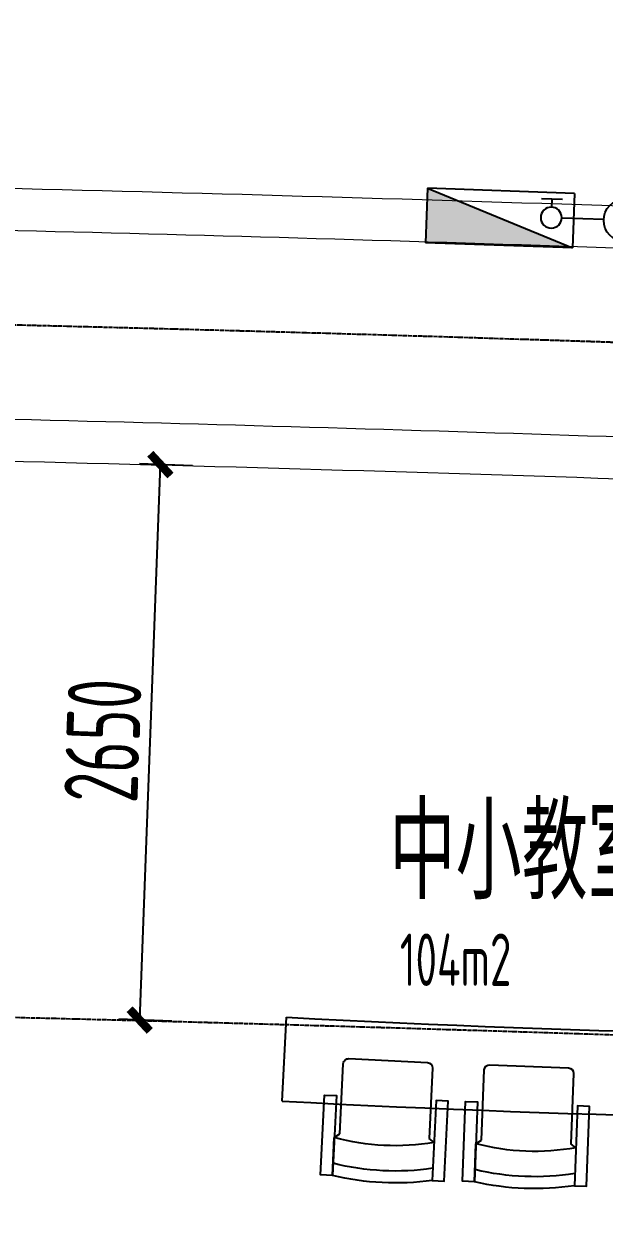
# Model space of a CAD drawing. Header units: millimetres. Extents: x 11677979 to 24947533, y -12764720 to -6308891.
# Drawn here: x 11786499 to 11789263, y -6381830 to -6376137 of the extents above; entities that cross this region are included whole.
import ezdxf
from ezdxf.enums import TextEntityAlignment as Align

# ---------------------------------------------------------------- set-up
doc = ezdxf.new("R2010")
doc.units = ezdxf.units.MM
doc.header["$LTSCALE"] = 10
for name, pattern in [('A2-RG-AXIS$0$CENTER', [2, 1.25, -0.25, 0.25, -0.25]), ('A2-RG-AXIS$0$DOTE', [2.42, 2, -0.2, 0.02, -0.2]), ('A2-RI-F4$0$A2-RG-AXIS$0$CENTER', [2, 1.25, -0.25, 0.25, -0.25]), ('A2-RI-F4$0$A2-RG-AXIS$0$DOTE', [2.42, 2, -0.2, 0.02, -0.2])]:
    doc.linetypes.add(name, pattern=pattern)
for name, color, linetype in [('A2-RB-F4$0$A-DIMS-100', 1, 'Continuous'), ('A2-RD-F4$0$$0$123', 251, 'Continuous'), ('A2-RG-AXIS$0$A-GRID', 1, 'A2-RG-AXIS$0$CENTER'), ('A2-RI-F4$0$0P-FE-FH-P', 41, 'A2-RI-F4$0$YJdef_FE-FH_LINE_F'), ('A2-RI-F4$0$0P-FE-FH-V', 141, 'Continuous'), ('A2-RI-F4$0$0P-FE-HY', 141, 'Continuous'), ('A2-RI-F4$0$A-SYMB-AREA', 4, 'Continuous'), ('A2-RI-F4$0$A-SYMB-NAME', 4, 'Continuous'), ('A2-RI-F4$0$A2-RB-F4$0$A-DIMS-100', 1, 'Continuous'), ('A2-RI-F4$0$A2-RD-F4$0$$0$123', 251, 'Continuous'), ('A2-RI-F4$0$A2-RG-AXIS$0$A-GRID', 1, 'A2-RI-F4$0$A2-RG-AXIS$0$CENTER')]:
    doc.layers.add(name, color=color, linetype=linetype)
doc.layers.add('A2-RI-F4$0$A-WALL', color=7, linetype='Continuous', lineweight=5)
doc.styles.add('A2-RB-F4$0$XD2008', font='hzs.shx', dxfattribs={"width": 0.7, "bigfont": 'hztxt.shx'})
doc.styles.add('A2-RI-F4$0$A2-RB-F4$0$XD2008', font='hzs.shx', dxfattribs={"width": 0.7, "bigfont": 'hztxt.shx'})
doc.styles.add('A2-RI-F4$0$ECADI', font='hzs.shx', dxfattribs={"width": 0.7, "bigfont": 'hztxt.shx'})
doc.styles.add('A2-RI-F4$0$hz1', font='hzs.shx', dxfattribs={"width": 0.75, "bigfont": 'hztxt.shx'})
doc.linetypes.add('A2-RI-F4$0$YJdef_FE-FH_LINE_F', pattern='A,4,-0.2,["F",A2-RI-F4$0$hz1,S=0.2,R=0,X=-0.1,Y=-0.1],-0.1', length=4.3)
doc.dimstyles.new('A2-RB-F4$0$XD100$0', dxfattribs={"dimscale": 100, "dimtxt": 3.5, "dimasz": 1, "dimexe": 1, "dimexo": 2, "dimgap": 0.5, "dimtad": 1, "dimdec": 0, "dimdsep": 46, "dimtxsty": 'A2-RB-F4$0$XD2008', "dimblk1": 'A2-RB-F4$0$_ArchTick', "dimblk2": 'A2-RB-F4$0$_ArchTick', "dimsah": 1, "dimcen": 2.5, "dimclrt": 4, "dimaunit": 1, "dimadec": 0, "dimazin": 0, "dimtfac": 1, "dimtdec": 0, "dimtix": 1, "dimtmove": 1, "dimatfit": 3, "dimfxl": 0, "dimtolj": 1, "dimtzin": 0, "dimarcsym": 0})
doc.dimstyles.new('A2-RI-F4$0$A2-RB-F4$0$XD100$0', dxfattribs={"dimscale": 100, "dimtxt": 3.5, "dimasz": 1, "dimexe": 1, "dimexo": 2, "dimgap": 0.5, "dimtad": 1, "dimdec": 0, "dimdsep": 46, "dimtxsty": 'A2-RI-F4$0$A2-RB-F4$0$XD2008', "dimblk1": 'A2-RI-F4$0$A2-RB-F4$0$_ArchTick', "dimblk2": 'A2-RI-F4$0$A2-RB-F4$0$_ArchTick', "dimsah": 1, "dimcen": 2.5, "dimclrt": 4, "dimaunit": 1, "dimadec": 0, "dimazin": 0, "dimtfac": 1, "dimtdec": 0, "dimtix": 1, "dimtmove": 1, "dimatfit": 3, "dimfxl": 0, "dimtolj": 1, "dimtzin": 0, "dimarcsym": 0})

# ---------------------------------------------------------------- blocks, each defined once
blk = doc.blocks.new('A2-RB-F4$0$_ArchTick')
at = {"color": 0, "linetype": 'ByBlock', "const_width": 0.4}
blk.add_lwpolyline([(-0.5, -0.5), (0.5, 0.5)], dxfattribs=at)
blk = doc.blocks.new('*D274')
at = {"layer": 'A2-RB-F4$0$A-DIMS-100', "color": 0, "lineweight": -2, "transparency": 16777216}
for p, q in [((11787301.7, -6378243.6), (11787049.5, -6378234.2)), ((11787051, -6380885.6), (11787149.5, -6378238)), ((11787203.3, -6380891.3), (11786951.1, -6380881.9))]:
    blk.add_line(p, q, dxfattribs=at)
at = {"layer": 'Defpoints', "color": 0, "transparency": 16777216}
for p in [(11787149.5, -6378238), (11787501.6, -6378251), (11787403.2, -6380898.7)]:
    blk.add_point(p, dxfattribs=at)
at = {"layer": 'A2-RB-F4$0$A-DIMS-100', "color": 0, "lineweight": -2, "transparency": 16777216, "xscale": 100, "yscale": 100, "zscale": 100}
for p, rotation in [((11787149.5, -6378238), 87.87056580313333), ((11787051, -6380885.6), 267.8705658031333)]:
    blk.add_blockref('A2-RB-F4$0$_ArchTick', p, dxfattribs=dict(at, rotation=rotation))
at = {"layer": 'A2-RB-F4$0$A-DIMS-100', "color": 4, "transparency": 16777216, "insert": (11786875.4, -6379553.4), "char_height": 350, "attachment_point": 5, "rotation": 87.8706, "style": 'A2-RB-F4$0$XD2008'}
blk.add_mtext('\\A1;2650', dxfattribs=at)
blk = doc.blocks.new('A2-RD-F4$0$LEC-SEAT')
for p, q in [((-21, -0.88), (-21, -8.02)), ((-21, -8.02), (-20, -8.74)), ((-20, -8.74), (-20, -21.94)), ((-2.25, -8.02), (-3.25, -8.74)), ((-3.25, -21.94), (-3.25, -8.74)), ((-19, -22.94), (-4.25, -22.94))]:
    blk.add_line(p, q)
for points in [[(-21, -0.88), (-23.25, -0.88), (-23.25, -15.88), (-21, -15.88)], [(-2.25, -0.88), (0, -0.88), (0, -15.88), (-2.25, -15.88)]]:
    blk.add_lwpolyline(points, close=True)
for centre, radius, start, end in [((-11.62, -50.6), 50.6, 79.3218, 100.6782), ((-11.62, -50.64), 48.39, 78.8293, 101.1707), ((-11.62, -50.78), 43.78, 77.6351, 102.3649), ((-19, -21.94), 1, 180, 270), ((-4.25, -21.94), 1, 270, 360)]:
    blk.add_arc(centre, radius, start, end)
blk = doc.blocks.new('A2-RD-F4')
at = {"layer": 'A2-RD-F4$0$$0$123', "linetype": 'Continuous'}
blk.add_line((11787729.4, -6381271.7), (11787749.6, -6380872.2), dxfattribs=at)
for radius, start, end in [(65200.5, 266.926678, 270.735036), (65600.5, 266.927749, 270.733964)]:
    blk.add_arc((11791245.3, -6315765.4), radius, start, end, dxfattribs=at)
at = {"layer": 'A2-RD-F4$0$$0$123', "linetype": 'Continuous', "zscale": 25.4}
for p, xscale, yscale, rotation in [((11788500.5, -6381675.3), -25.39999999917762, 25.40000000003946, 177.1471321002784), ((11789177.9, -6381699.9), -25.39999999960835, 25.40000000003947, 177.7349892431363)]:
    blk.add_blockref('A2-RD-F4$0$LEC-SEAT', p, dxfattribs=dict(at, xscale=xscale, yscale=yscale, rotation=rotation))
blk = doc.blocks.new('A2-RG-AXIS')
at = {"layer": 'A2-RG-AXIS$0$A-GRID', "linetype": 'A2-RG-AXIS$0$DOTE'}
for radius in [323300, 316700, 313400]:
    blk.add_arc((11778730.7, -6694178.7), radius, 75.589285, 95.407644, dxfattribs=at)
blk = doc.blocks.new('A2-RI-F4$0$5erhfh')
at = {"layer": 'A2-RI-F4$0$A-SYMB-AREA', "style": 'A2-RI-F4$0$ECADI', "width": 0.7}
blk.add_attdef('340M2', text='', height=2.5, dxfattribs=at).set_placement((0, 1.25), align=Align.MIDDLE_LEFT)
at = {"layer": 'A2-RI-F4$0$A-SYMB-NAME', "style": 'A2-RI-F4$0$ECADI', "width": 0.7}
blk.add_attdef('CHINESENAME', (-12.292, 3.087), '', height=4.5, dxfattribs=at)
blk = doc.blocks.new('A2-RI-F4$0$A2-RB-F4$0$_ArchTick')
at = {"color": 0, "linetype": 'ByBlock', "const_width": 0.4}
blk.add_lwpolyline([(-0.5, -0.5), (0.5, 0.5)], dxfattribs=at)
blk = doc.blocks.new('*D799')
at = {"layer": 'A2-RI-F4$0$A2-RB-F4$0$A-DIMS-100', "color": 0, "lineweight": -2, "transparency": 16777216}
for p, q in [((11787301.7, -6378243.6), (11787049.5, -6378234.2)), ((11787051, -6380885.6), (11787149.5, -6378238)), ((11787203.3, -6380891.3), (11786951.1, -6380881.9))]:
    blk.add_line(p, q, dxfattribs=at)
at = {"layer": 'Defpoints', "color": 0, "transparency": 16777216}
for p in [(11787149.5, -6378238), (11787501.6, -6378251), (11787403.2, -6380898.7)]:
    blk.add_point(p, dxfattribs=at)
at = {"layer": 'A2-RI-F4$0$A2-RB-F4$0$A-DIMS-100', "color": 0, "lineweight": -2, "transparency": 16777216, "xscale": 100, "yscale": 100, "zscale": 100}
for p, rotation in [((11787149.5, -6378238), 87.87056580313333), ((11787051, -6380885.6), 267.8705658031333)]:
    blk.add_blockref('A2-RI-F4$0$A2-RB-F4$0$_ArchTick', p, dxfattribs=dict(at, rotation=rotation))
at = {"layer": 'A2-RI-F4$0$A2-RB-F4$0$A-DIMS-100', "color": 4, "transparency": 16777216, "insert": (11786875.4, -6379553.4), "char_height": 350, "attachment_point": 5, "rotation": 87.8706, "style": 'A2-RI-F4$0$A2-RB-F4$0$XD2008'}
blk.add_mtext('\\A1;2650', dxfattribs=at)
blk = doc.blocks.new('A2-RI-F4$0$A2-RD-F4$0$LEC-SEAT')
for p, q in [((-21, -0.88), (-21, -8.02)), ((-21, -8.02), (-20, -8.74)), ((-20, -8.74), (-20, -21.94)), ((-2.25, -8.02), (-3.25, -8.74)), ((-3.25, -21.94), (-3.25, -8.74)), ((-19, -22.94), (-4.25, -22.94))]:
    blk.add_line(p, q)
for points in [[(-21, -0.88), (-23.25, -0.88), (-23.25, -15.88), (-21, -15.88)], [(-2.25, -0.88), (0, -0.88), (0, -15.88), (-2.25, -15.88)]]:
    blk.add_lwpolyline(points, close=True)
for centre, radius, start, end in [((-11.62, -50.6), 50.6, 79.3218, 100.6782), ((-11.62, -50.64), 48.39, 78.8293, 101.1707), ((-11.62, -50.78), 43.78, 77.6351, 102.3649), ((-19, -21.94), 1, 180, 270), ((-4.25, -21.94), 1, 270, 360)]:
    blk.add_arc(centre, radius, start, end)
blk = doc.blocks.new('A2-RI-F4$0$A2-RD-F4')
at = {"layer": 'A2-RI-F4$0$A2-RD-F4$0$$0$123', "linetype": 'Continuous'}
blk.add_line((11787729.4, -6381271.7), (11787749.6, -6380872.2), dxfattribs=at)
for radius, start, end in [(65200.5, 266.926678, 270.735036), (65600.5, 266.927749, 270.733964)]:
    blk.add_arc((11791245.3, -6315765.4), radius, start, end, dxfattribs=at)
at = {"layer": 'A2-RI-F4$0$A2-RD-F4$0$$0$123', "linetype": 'Continuous', "zscale": 25.4}
for p, xscale, yscale, rotation in [((11788500.5, -6381675.3), -25.39999999917762, 25.40000000003946, 177.1471321002784), ((11789177.9, -6381699.9), -25.39999999960835, 25.40000000003947, 177.7349892431363)]:
    blk.add_blockref('A2-RI-F4$0$A2-RD-F4$0$LEC-SEAT', p, dxfattribs=dict(at, xscale=xscale, yscale=yscale, rotation=rotation))
blk = doc.blocks.new('A2-RI-F4$0$A2-RG-AXIS')
at = {"layer": 'A2-RI-F4$0$A2-RG-AXIS$0$A-GRID', "linetype": 'A2-RI-F4$0$A2-RG-AXIS$0$DOTE'}
for radius in [323300, 316700, 313400]:
    blk.add_arc((11778730.7, -6694178.7), radius, 75.589285, 95.407644, dxfattribs=at)
blk = doc.blocks.new('A2-RI-F4$0$A$C6F954C98')
at = {"extrusion": (0, 0, -1)}
blk.add_hatch(color=256, dxfattribs=at).paths.add_polyline_path([(-260, 700), (0, 0), (0, 700)])
for p, q in [((260, 700), (0, 700)), ((0, 0), (0, 700)), ((260, 700), (0, 0)), ((260, 0), (260, 700)), ((230.7, 155.9, 0), (230.7, 55.9, 0)), ((230.7, 105.9, 0), (190.7, 105.9, 0)), ((260, 0), (0, 0))]:
    blk.add_line(p, q, dxfattribs=at)
blk.add_circle((-140.7, 105.9, 0), 50, dxfattribs=at)
blk = doc.blocks.new('A2-RB-F4')
at = {"layer": 'A2-RB-F4$0$A-DIMS-100'}
dim = blk.add_aligned_dim(p1=(11787403.2, -6380898.7), p2=(11787501.6, -6378251), distance=352.4, dimstyle='A2-RB-F4$0$XD100$0', dxfattribs=at)
dim.commit()
dim.dimension.update_dxf_attribs({"geometry": '*D274', "text_midpoint": (11786875.4, -6379553.4)})
blk = doc.blocks.new('A2-RI-F4$0$A2-RB-F4')
at = {"layer": 'A2-RI-F4$0$A2-RB-F4$0$A-DIMS-100'}
dim = blk.add_aligned_dim(p1=(11787403.2, -6380898.7), p2=(11787501.6, -6378251), distance=352.4, dimstyle='A2-RI-F4$0$A2-RB-F4$0$XD100$0', dxfattribs=at)
dim.commit()
dim.dimension.update_dxf_attribs({"geometry": '*D799', "text_midpoint": (11786875.4, -6379553.4)})
blk = doc.blocks.new('A2-RI-F4')
at = {"layer": 'A2-RI-F4$0$0P-FE-FH-P'}
blk.add_line((11789261.3, -6377069.5, 0), (11789061.4, -6377062.4, 0), dxfattribs=at)
at = {"layer": 'A2-RI-F4$0$0P-FE-FH-V'}
blk.add_circle((11789361.2, -6377073.1, 0), 100, dxfattribs=at)
at = {"layer": 'A2-RI-F4$0$A-WALL'}
for radius, start, end in [(317300, 87.600796, 88.701829), (317100, 87.63775, 88.665691), (316200, 87.641498, 88.665588), (316000, 87.488419, 88.665425)]:
    blk.add_arc((11778731.1, -6694128.7), radius, start, end, dxfattribs=at)
for name in ['A2-RI-F4$0$A2-RG-AXIS', 'A2-RI-F4$0$A2-RB-F4', 'A2-RI-F4$0$A2-RD-F4']:
    blk.add_blockref(name, (0, 0))
ref = blk.add_blockref('A2-RI-F4$0$5erhfh', (11791177.4, -6381171.7), dxfattribs=dict(xscale=100, yscale=100, zscale=100))
ref.add_attrib('340M2', '104m2', (11788290.5, -6380722.9), dxfattribs={"layer": 'A2-RI-F4$0$A-SYMB-AREA', "height": 250, "style": 'A2-RI-F4$0$ECADI', "width": 0.7})
ref.add_attrib('CHINESENAME', '中小教室 (50人)', (11788240.7, -6380309.6), dxfattribs={"layer": 'A2-RI-F4$0$A-SYMB-NAME', "height": 450, "style": 'A2-RI-F4$0$ECADI', "width": 0.7})
at = {"layer": 'A2-RI-F4$0$0P-FE-HY', "rotation": 87.96659361545537}
blk.add_blockref('A2-RI-F4$0$A$C6F954C98', (11789112.3, -6377205), dxfattribs=at)

msp = doc.modelspace()

# ---------------------------------------------------------------- block references
for name in ['A2-RI-F4', 'A2-RG-AXIS', 'A2-RB-F4', 'A2-RD-F4']:
    msp.add_blockref(name, (0, 0))

doc.saveas('drawing.dxf')
